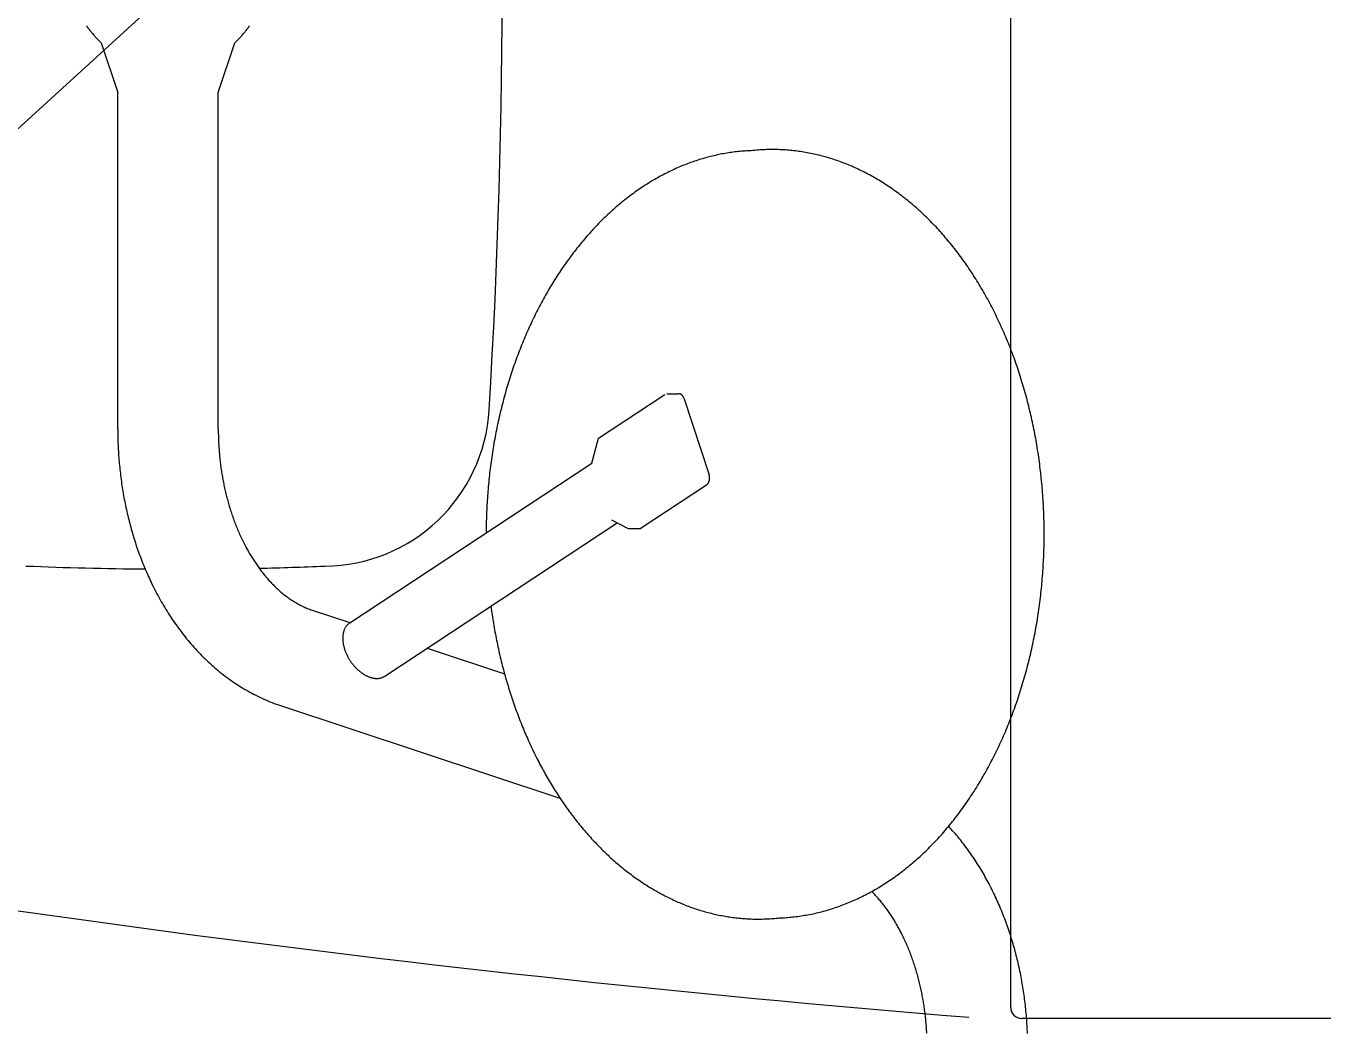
# Model space of a CAD drawing. Header units: millimetres. Extents: x -2078669 to -1085629, y -5987148 to 310365.
# Drawn here: x -1622541 to -1621663, y -4342867 to -4342186 of the extents above; entities that cross this region are included whole.
import ezdxf

# ---------------------------------------------------------------- set-up
doc = ezdxf.new("R2010")
doc.units = ezdxf.units.MM
doc.header["$LTSCALE"] = 500
for name, color, linetype, lineweight in [('D-BYP-STR8', 5, 'Continuous', 25), ('D-BYP-STRB', 5, 'Continuous', 25), ('D-BYP-STRC', 1, 'Continuous', 13)]:
    doc.layers.add(name, color=color, linetype=linetype, lineweight=lineweight)
doc.styles.add('MS ゴシック', font='MS Gothic.ttf')
doc.dimstyles.new('DIM-500-F', dxfattribs={"dimscale": 500, "dimtxt": 3.5, "dimasz": 2.5, "dimexe": 0, "dimexo": 2, "dimgap": 0.8, "dimtad": 1, "dimdec": 0, "dimzin": 0, "dimdsep": 46, "dimtxsty": 'MS ゴシック', "dimblk": 'OPEN', "dimcen": 0.1, "dimclrd": 256, "dimclre": 256, "dimclrt": 256, "dimaunit": 1, "dimadec": 4, "dimazin": 0, "dimtfac": 1, "dimtdec": 0, "dimtmove": 2, "dimatfit": 3, "dimldrblk": 'OPEN', "dimfxl": 1, "dimtolj": 1, "dimtzin": 0, "dimlwd": -1, "dimlwe": -1, "dimarcsym": 2})

# ---------------------------------------------------------------- blocks, each defined once
blk = doc.blocks.new('_Open')
at = {"color": 0, "linetype": 'ByBlock', "lineweight": -2}
for p, q in [((-1, 0.16667), (0, 0)), ((-1, -0.16667), (0, 0)), ((0, 0), (-1, 0))]:
    blk.add_line(p, q, dxfattribs=at)

msp = doc.modelspace()

# ---------------------------------------------------------------- linework, layer by layer
at = {"layer": 'D-BYP-STRB'}
for p, q in [((-1621874.52, -4342849.63, 708000), (-1621874.52, -4339557.13, 708000)), ((-1622489.62, -4342196.85, 708000), (-1622478.5, -4342230.64, 708000)), ((-1622410.5, -4342230.64, 708000), (-1622399.38, -4342196.85, 708000)), ((-1622478.5, -4342458.31, 708000), (-1622478.5, -4342230.64, 708000)), ((-1622478.5, -4342247.94, 708000), (-1622478.5, -4342230.64, 708000)), ((-1622410.5, -4342458.31, 708000), (-1622410.5, -4342230.64, 708000)), ((-1622410.5, -4342247.94, 708000), (-1622410.5, -4342230.64, 708000)), ((-1622153.41, -4342464.42, 708000), (-1622108.55, -4342434.84, 708000)), ((-1622107.05, -4342434.37, 708000), (-1622098.92, -4342434.37, 708000)), ((-1622095.72, -4342437.25, 708000), (-1622078.53, -4342489.37, 708000)), ((-1622157.75, -4342481.3, 708000), (-1622153.41, -4342464.42, 708000)), ((-1622321.63, -4342589.37, 708000), (-1622157.75, -4342481.3, 708000)), ((-1622125.1, -4342525.6, 708000), (-1622080.24, -4342496.01, 708000)), ((-1622297.82, -4342625.48, 708000), (-1622140.6, -4342521.8, 708000)), ((-1622144.63, -4342519.73, 708000), (-1622133.23, -4342525.6, 708000)), ((-1622133.23, -4342525.6, 708000), (-1622125.1, -4342525.6, 708000)), ((-1622347.02, -4342580.84, 708000), (-1622321.51, -4342589.29, 708000)), ((-1622269.21, -4342606.61, 708000), (-1622216.88, -4342623.94, 708000)), ((-1622368.39, -4342645.4, 708000), (-1622179.38, -4342707.99, 708000)), ((-1619792.02, -4342857.13, 708000), (-1621867.02, -4342857.13, 708000))]:
    msp.add_line(p, q, dxfattribs=at)
at = {"layer": 'D-BYP-STRB', "elevation": 708000}
for points in [[(-1622499.63, -4342185.45), (-1622499.27, -4342185.97), (-1622498.9, -4342186.49), (-1622498.52, -4342187), (-1622498.14, -4342187.51), (-1622497.76, -4342188.01), (-1622497.37, -4342188.51), (-1622496.98, -4342189.01), (-1622496.58, -4342189.5), (-1622496.18, -4342189.99), (-1622495.77, -4342190.48), (-1622495.36, -4342190.96), (-1622494.95, -4342191.44), (-1622494.53, -4342191.91), (-1622494.1, -4342192.38), (-1622493.67, -4342192.85), (-1622493.24, -4342193.31), (-1622492.8, -4342193.77), (-1622492.36, -4342194.22), (-1622491.92, -4342194.67), (-1622491.47, -4342195.11), (-1622491.01, -4342195.56), (-1622490.55, -4342195.99), (-1622490.09, -4342196.42), (-1622489.62, -4342196.85)], [(-1622399.38, -4342196.85), (-1622398.92, -4342196.42), (-1622398.45, -4342195.99), (-1622398, -4342195.56), (-1622397.54, -4342195.11), (-1622397.09, -4342194.67), (-1622396.64, -4342194.22), (-1622396.2, -4342193.77), (-1622395.77, -4342193.31), (-1622395.33, -4342192.85), (-1622394.9, -4342192.38), (-1622394.48, -4342191.91), (-1622394.06, -4342191.44), (-1622393.64, -4342190.96), (-1622393.23, -4342190.48), (-1622392.83, -4342189.99), (-1622392.42, -4342189.5), (-1622392.03, -4342189.01), (-1622391.63, -4342188.51), (-1622391.24, -4342188.01), (-1622390.86, -4342187.51), (-1622390.48, -4342187), (-1622390.11, -4342186.49), (-1622389.74, -4342185.97), (-1622389.38, -4342185.45)], [(-1622049.98, -4342269.94), (-1622051.09, -4342269.98), (-1622052.19, -4342270.04), (-1622053.3, -4342270.1), (-1622054.41, -4342270.17), (-1622055.51, -4342270.26), (-1622056.62, -4342270.35), (-1622057.72, -4342270.45), (-1622058.83, -4342270.56), (-1622059.93, -4342270.68), (-1622061.03, -4342270.8), (-1622062.14, -4342270.94), (-1622063.24, -4342271.09), (-1622064.34, -4342271.25), (-1622065.44, -4342271.41), (-1622066.54, -4342271.59), (-1622067.64, -4342271.77), (-1622068.74, -4342271.97), (-1622069.84, -4342272.17), (-1622070.93, -4342272.38), (-1622072.03, -4342272.61), (-1622073.13, -4342272.84), (-1622074.22, -4342273.08), (-1622075.31, -4342273.33), (-1622076.4, -4342273.59), (-1622077.49, -4342273.86), (-1622078.58, -4342274.14), (-1622079.67, -4342274.42), (-1622080.76, -4342274.72), (-1622081.85, -4342275.03), (-1622082.93, -4342275.34), (-1622084.01, -4342275.66), (-1622085.1, -4342276), (-1622086.18, -4342276.34), (-1622087.25, -4342276.69), (-1622088.33, -4342277.05), (-1622089.41, -4342277.42), (-1622090.48, -4342277.8), (-1622091.55, -4342278.19), (-1622092.62, -4342278.59), (-1622093.69, -4342279), (-1622094.76, -4342279.41), (-1622095.83, -4342279.84), (-1622096.89, -4342280.27), (-1622097.95, -4342280.71), (-1622099.01, -4342281.16), (-1622100.07, -4342281.62), (-1622101.13, -4342282.09), (-1622102.18, -4342282.57), (-1622103.23, -4342283.06), (-1622104.28, -4342283.56), (-1622105.33, -4342284.06), (-1622106.38, -4342284.58), (-1622107.42, -4342285.1), (-1622108.46, -4342285.63), (-1622109.5, -4342286.17), (-1622110.54, -4342286.72), (-1622111.57, -4342287.28), (-1622112.6, -4342287.85), (-1622113.63, -4342288.43), (-1622114.66, -4342289.01), (-1622115.68, -4342289.61), (-1622116.7, -4342290.21), (-1622117.72, -4342290.82), (-1622118.74, -4342291.44), (-1622119.75, -4342292.07), (-1622120.77, -4342292.7), (-1622121.77, -4342293.35), (-1622122.78, -4342294), (-1622123.78, -4342294.67), (-1622124.78, -4342295.34), (-1622125.78, -4342296.02), (-1622126.77, -4342296.71), (-1622127.77, -4342297.4), (-1622128.75, -4342298.11), (-1622129.74, -4342298.82), (-1622130.72, -4342299.54), (-1622131.7, -4342300.27), (-1622132.68, -4342301.01), (-1622133.65, -4342301.76), (-1622134.62, -4342302.51), (-1622135.59, -4342303.28), (-1622136.55, -4342304.05), (-1622137.51, -4342304.83), (-1622138.47, -4342305.61), (-1622139.42, -4342306.41), (-1622140.37, -4342307.21), (-1622141.32, -4342308.03), (-1622142.26, -4342308.85), (-1622143.2, -4342309.67), (-1622144.13, -4342310.51), (-1622145.07, -4342311.35), (-1622145.99, -4342312.21), (-1622146.92, -4342313.07), (-1622147.84, -4342313.93), (-1622148.76, -4342314.81), (-1622149.67, -4342315.69), (-1622150.58, -4342316.58), (-1622151.49, -4342317.48), (-1622152.39, -4342318.39), (-1622153.29, -4342319.3), (-1622154.18, -4342320.22), (-1622155.08, -4342321.15), (-1622155.96, -4342322.09), (-1622156.84, -4342323.03), (-1622157.72, -4342323.99), (-1622158.6, -4342324.94), (-1622159.47, -4342325.91), (-1622160.34, -4342326.89), (-1622161.2, -4342327.87), (-1622162.06, -4342328.86), (-1622162.91, -4342329.85), (-1622163.76, -4342330.85), (-1622164.6, -4342331.87), (-1622165.45, -4342332.88), (-1622166.28, -4342333.91), (-1622167.11, -4342334.94), (-1622167.94, -4342335.98), (-1622168.77, -4342337.02), (-1622169.58, -4342338.08), (-1622170.4, -4342339.14), (-1622171.21, -4342340.2), (-1622172.01, -4342341.28), (-1622172.81, -4342342.36), (-1622173.61, -4342343.45), (-1622174.4, -4342344.54), (-1622175.19, -4342345.64), (-1622175.97, -4342346.75), (-1622176.75, -4342347.86), (-1622177.52, -4342348.98), (-1622178.29, -4342350.11), (-1622179.05, -4342351.24), (-1622179.81, -4342352.38), (-1622180.56, -4342353.53), (-1622181.31, -4342354.68), (-1622182.06, -4342355.84), (-1622182.79, -4342357.01), (-1622183.53, -4342358.18), (-1622184.26, -4342359.36), (-1622184.98, -4342360.54), (-1622185.7, -4342361.73), (-1622186.41, -4342362.93), (-1622187.12, -4342364.13), (-1622187.82, -4342365.34), (-1622188.52, -4342366.55), (-1622189.21, -4342367.77), (-1622189.9, -4342369), (-1622190.58, -4342370.23), (-1622191.26, -4342371.47), (-1622191.93, -4342372.71), (-1622192.6, -4342373.96), (-1622193.26, -4342375.22), (-1622193.92, -4342376.48), (-1622194.57, -4342377.74), (-1622195.21, -4342379.01), (-1622195.85, -4342380.29), (-1622196.49, -4342381.57), (-1622197.11, -4342382.86), (-1622197.74, -4342384.15), (-1622198.36, -4342385.45), (-1622198.97, -4342386.76), (-1622199.57, -4342388.07), (-1622200.18, -4342389.38), (-1622200.77, -4342390.7), (-1622201.36, -4342392.02), (-1622201.94, -4342393.35), (-1622202.52, -4342394.69), (-1622203.1, -4342396.02), (-1622203.66, -4342397.37), (-1622204.22, -4342398.72), (-1622204.78, -4342400.07), (-1622205.33, -4342401.43), (-1622205.87, -4342402.79), (-1622206.41, -4342404.16), (-1622206.94, -4342405.53), (-1622207.47, -4342406.91), (-1622207.99, -4342408.29), (-1622208.51, -4342409.67), (-1622209.01, -4342411.06), (-1622209.52, -4342412.45), (-1622210.01, -4342413.85), (-1622210.51, -4342415.26), (-1622210.99, -4342416.66), (-1622211.47, -4342418.07), (-1622211.94, -4342419.49), (-1622212.41, -4342420.91), (-1622212.87, -4342422.33), (-1622213.33, -4342423.75), (-1622213.77, -4342425.18), (-1622214.22, -4342426.62), (-1622214.65, -4342428.06), (-1622215.08, -4342429.5), (-1622215.51, -4342430.94), (-1622215.93, -4342432.39), (-1622216.34, -4342433.84), (-1622216.74, -4342435.3), (-1622217.14, -4342436.76), (-1622217.54, -4342438.22), (-1622217.92, -4342439.69), (-1622218.31, -4342441.15), (-1622218.68, -4342442.63), (-1622219.05, -4342444.1), (-1622219.41, -4342445.58), (-1622219.77, -4342447.06), (-1622220.12, -4342448.55), (-1622220.46, -4342450.03), (-1622220.79, -4342451.52), (-1622221.13, -4342453.02), (-1622221.45, -4342454.51), (-1622221.77, -4342456.01), (-1622222.08, -4342457.51), (-1622222.38, -4342459.02), (-1622222.68, -4342460.52), (-1622222.97, -4342462.03), (-1622223.26, -4342463.55), (-1622223.54, -4342465.06), (-1622223.81, -4342466.58), (-1622224.08, -4342468.09), (-1622224.34, -4342469.61), (-1622224.59, -4342471.14), (-1622224.84, -4342472.66), (-1622225.08, -4342474.19), (-1622225.31, -4342475.72), (-1622225.54, -4342477.25), (-1622225.76, -4342478.78), (-1622225.97, -4342480.32), (-1622226.18, -4342481.86), (-1622226.38, -4342483.39), (-1622226.58, -4342484.93), (-1622226.77, -4342486.48), (-1622226.95, -4342488.02), (-1622227.12, -4342489.56), (-1622227.29, -4342491.11), (-1622227.45, -4342492.66), (-1622227.61, -4342494.21), (-1622227.76, -4342495.76), (-1622227.9, -4342497.31), (-1622228.03, -4342498.86), (-1622228.16, -4342500.42), (-1622228.28, -4342501.97), (-1622228.4, -4342503.53), (-1622228.51, -4342505.08), (-1622228.61, -4342506.64), (-1622228.71, -4342508.2), (-1622228.79, -4342509.76), (-1622228.88, -4342511.32), (-1622228.95, -4342512.88), (-1622229.02, -4342514.44), (-1622229.08, -4342516), (-1622229.14, -4342517.57), (-1622229.19, -4342519.13), (-1622229.23, -4342520.69), (-1622229.27, -4342522.26), (-1622229.29, -4342523.82), (-1622229.32, -4342525.38), (-1622229.33, -4342526.95), (-1622229.34, -4342528.51)], [(-1622031.08, -4342789.08), (-1622029.94, -4342789.03), (-1622028.79, -4342788.97), (-1622027.64, -4342788.91), (-1622026.5, -4342788.83), (-1622025.35, -4342788.74), (-1622024.21, -4342788.65), (-1622023.06, -4342788.54), (-1622021.92, -4342788.42), (-1622020.78, -4342788.3), (-1622019.63, -4342788.16), (-1622018.49, -4342788.01), (-1622017.35, -4342787.86), (-1622016.21, -4342787.69), (-1622015.07, -4342787.51), (-1622013.93, -4342787.32), (-1622012.79, -4342787.13), (-1622011.65, -4342786.92), (-1622010.52, -4342786.7), (-1622009.38, -4342786.47), (-1622008.25, -4342786.24), (-1622007.12, -4342785.99), (-1622005.98, -4342785.73), (-1622004.85, -4342785.46), (-1622003.72, -4342785.19), (-1622002.59, -4342784.9), (-1622001.47, -4342784.6), (-1622000.34, -4342784.29), (-1621999.21, -4342783.98), (-1621998.09, -4342783.65), (-1621996.97, -4342783.31), (-1621995.85, -4342782.97), (-1621994.73, -4342782.61), (-1621993.61, -4342782.24), (-1621992.5, -4342781.87), (-1621991.38, -4342781.48), (-1621990.27, -4342781.08), (-1621989.16, -4342780.68), (-1621988.05, -4342780.26), (-1621986.95, -4342779.84), (-1621985.84, -4342779.4), (-1621984.74, -4342778.96), (-1621983.64, -4342778.5), (-1621982.54, -4342778.04), (-1621981.44, -4342777.56), (-1621980.35, -4342777.08), (-1621979.26, -4342776.58), (-1621978.17, -4342776.08), (-1621977.08, -4342775.57), (-1621975.99, -4342775.05), (-1621974.91, -4342774.51), (-1621973.83, -4342773.97), (-1621972.75, -4342773.42), (-1621971.67, -4342772.86), (-1621970.6, -4342772.29), (-1621969.53, -4342771.71), (-1621968.46, -4342771.12), (-1621967.39, -4342770.53), (-1621966.33, -4342769.92), (-1621965.27, -4342769.3), (-1621964.21, -4342768.67), (-1621963.16, -4342768.04), (-1621962.1, -4342767.39), (-1621961.06, -4342766.74), (-1621960.01, -4342766.08), (-1621958.97, -4342765.4), (-1621957.92, -4342764.72), (-1621956.89, -4342764.03), (-1621955.85, -4342763.33), (-1621954.82, -4342762.62), (-1621953.79, -4342761.9), (-1621952.77, -4342761.18), (-1621951.75, -4342760.44), (-1621950.73, -4342759.69), (-1621949.71, -4342758.94), (-1621948.7, -4342758.18), (-1621947.69, -4342757.4), (-1621946.69, -4342756.62), (-1621945.69, -4342755.83), (-1621944.69, -4342755.03), (-1621943.69, -4342754.23), (-1621942.7, -4342753.41), (-1621941.71, -4342752.58), (-1621940.73, -4342751.75), (-1621939.75, -4342750.91), (-1621938.78, -4342750.06), (-1621937.8, -4342749.2), (-1621936.83, -4342748.33), (-1621935.87, -4342747.45), (-1621934.91, -4342746.57), (-1621933.95, -4342745.67), (-1621933, -4342744.77), (-1621932.05, -4342743.86), (-1621931.1, -4342742.94), (-1621930.16, -4342742.01), (-1621929.23, -4342741.08), (-1621928.29, -4342740.14), (-1621927.37, -4342739.18), (-1621926.44, -4342738.22), (-1621925.52, -4342737.26), (-1621924.61, -4342736.28), (-1621923.69, -4342735.29), (-1621922.79, -4342734.3), (-1621921.88, -4342733.3), (-1621920.99, -4342732.29), (-1621920.09, -4342731.28), (-1621919.2, -4342730.25), (-1621918.32, -4342729.22), (-1621917.44, -4342728.18), (-1621916.56, -4342727.13), (-1621915.69, -4342726.08), (-1621914.83, -4342725.02), (-1621913.96, -4342723.94), (-1621913.11, -4342722.87), (-1621912.26, -4342721.78), (-1621911.41, -4342720.69), (-1621910.57, -4342719.59), (-1621909.73, -4342718.48), (-1621908.9, -4342717.36), (-1621908.07, -4342716.24), (-1621907.25, -4342715.11), (-1621906.43, -4342713.97), (-1621905.61, -4342712.83), (-1621904.81, -4342711.68), (-1621904, -4342710.52), (-1621903.21, -4342709.35), (-1621902.41, -4342708.18), (-1621901.63, -4342707), (-1621900.85, -4342705.82), (-1621900.07, -4342704.62), (-1621899.3, -4342703.42), (-1621898.53, -4342702.22), (-1621897.77, -4342701), (-1621897.02, -4342699.78), (-1621896.27, -4342698.55), (-1621895.52, -4342697.32), (-1621894.78, -4342696.08), (-1621894.05, -4342694.83), (-1621893.32, -4342693.58), (-1621892.6, -4342692.32), (-1621891.88, -4342691.05), (-1621891.17, -4342689.78), (-1621890.47, -4342688.5), (-1621889.77, -4342687.22), (-1621889.07, -4342685.93), (-1621888.38, -4342684.63), (-1621887.7, -4342683.33), (-1621887.02, -4342682.02), (-1621886.35, -4342680.7), (-1621885.69, -4342679.38), (-1621885.03, -4342678.06), (-1621884.37, -4342676.72), (-1621883.72, -4342675.39), (-1621883.08, -4342674.04), (-1621882.45, -4342672.69), (-1621881.82, -4342671.34), (-1621881.19, -4342669.98), (-1621880.57, -4342668.61), (-1621879.96, -4342667.24), (-1621879.36, -4342665.86), (-1621878.76, -4342664.48), (-1621878.16, -4342663.09), (-1621877.57, -4342661.7), (-1621876.99, -4342660.3), (-1621876.42, -4342658.9), (-1621875.85, -4342657.49), (-1621875.28, -4342656.08), (-1621874.73, -4342654.66), (-1621874.18, -4342653.24), (-1621873.63, -4342651.81), (-1621873.1, -4342650.38), (-1621872.56, -4342648.94), (-1621872.04, -4342647.5), (-1621871.52, -4342646.05), (-1621871.01, -4342644.6), (-1621870.5, -4342643.15), (-1621870, -4342641.69), (-1621869.51, -4342640.22), (-1621869.02, -4342638.75), (-1621868.54, -4342637.28), (-1621868.07, -4342635.8), (-1621867.6, -4342634.32), (-1621867.14, -4342632.84), (-1621866.69, -4342631.35), (-1621866.24, -4342629.85), (-1621865.8, -4342628.36), (-1621865.36, -4342626.86), (-1621864.94, -4342625.35), (-1621864.52, -4342623.84), (-1621864.1, -4342622.33), (-1621863.69, -4342620.81), (-1621863.29, -4342619.29), (-1621862.9, -4342617.77), (-1621862.51, -4342616.25), (-1621862.13, -4342614.72), (-1621861.76, -4342613.18), (-1621861.39, -4342611.65), (-1621861.03, -4342610.11), (-1621860.68, -4342608.56), (-1621860.33, -4342607.02), (-1621859.99, -4342605.47), (-1621859.66, -4342603.92), (-1621859.33, -4342602.36), (-1621859.01, -4342600.8), (-1621858.7, -4342599.24), (-1621858.39, -4342597.68), (-1621858.09, -4342596.11), (-1621857.8, -4342594.55), (-1621857.52, -4342592.98), (-1621857.24, -4342591.4), (-1621856.97, -4342589.83), (-1621856.7, -4342588.25), (-1621856.45, -4342586.67), (-1621856.19, -4342585.08), (-1621855.95, -4342583.5), (-1621855.72, -4342581.91), (-1621855.49, -4342580.32), (-1621855.26, -4342578.73), (-1621855.05, -4342577.14), (-1621854.84, -4342575.54), (-1621854.64, -4342573.95), (-1621854.45, -4342572.35), (-1621854.26, -4342570.75), (-1621854.08, -4342569.15), (-1621853.91, -4342567.54), (-1621853.74, -4342565.94), (-1621853.58, -4342564.33), (-1621853.43, -4342562.73), (-1621853.29, -4342561.12), (-1621853.15, -4342559.51), (-1621853.02, -4342557.89), (-1621852.89, -4342556.28), (-1621852.78, -4342554.67), (-1621852.67, -4342553.05), (-1621852.57, -4342551.44), (-1621852.47, -4342549.82), (-1621852.39, -4342548.21), (-1621852.31, -4342546.59), (-1621852.23, -4342544.97), (-1621852.17, -4342543.35), (-1621852.11, -4342541.73), (-1621852.05, -4342540.11), (-1621852.01, -4342538.49), (-1621851.97, -4342536.87), (-1621851.94, -4342535.25), (-1621851.92, -4342533.63), (-1621851.9, -4342532), (-1621851.89, -4342530.38), (-1621851.89, -4342528.76), (-1621851.9, -4342527.14), (-1621851.91, -4342525.52), (-1621851.93, -4342523.89), (-1621851.96, -4342522.27), (-1621851.99, -4342520.65), (-1621852.03, -4342519.03), (-1621852.08, -4342517.41), (-1621852.13, -4342515.79), (-1621852.2, -4342514.17), (-1621852.27, -4342512.55), (-1621852.34, -4342510.93), (-1621852.43, -4342509.32), (-1621852.52, -4342507.7), (-1621852.62, -4342506.08), (-1621852.72, -4342504.47), (-1621852.83, -4342502.86), (-1621852.95, -4342501.24), (-1621853.08, -4342499.63), (-1621853.21, -4342498.02), (-1621853.36, -4342496.41), (-1621853.5, -4342494.8), (-1621853.66, -4342493.2), (-1621853.82, -4342491.59), (-1621853.99, -4342489.99), (-1621854.17, -4342488.38), (-1621854.35, -4342486.78), (-1621854.54, -4342485.18), (-1621854.74, -4342483.59), (-1621854.94, -4342481.99), (-1621855.15, -4342480.4), (-1621855.37, -4342478.8), (-1621855.6, -4342477.21), (-1621855.83, -4342475.62), (-1621856.07, -4342474.04), (-1621856.32, -4342472.45), (-1621856.57, -4342470.87), (-1621856.83, -4342469.29), (-1621857.1, -4342467.72), (-1621857.37, -4342466.14), (-1621857.65, -4342464.57), (-1621857.94, -4342463), (-1621858.24, -4342461.43), (-1621858.54, -4342459.87), (-1621858.85, -4342458.31), (-1621859.17, -4342456.75), (-1621859.49, -4342455.19), (-1621859.82, -4342453.64), (-1621860.15, -4342452.09), (-1621860.5, -4342450.54), (-1621860.85, -4342449), (-1621861.21, -4342447.45), (-1621861.57, -4342445.92), (-1621861.94, -4342444.38), (-1621862.32, -4342442.85), (-1621862.7, -4342441.32), (-1621863.09, -4342439.8), (-1621863.49, -4342438.28), (-1621863.89, -4342436.76), (-1621864.3, -4342435.24), (-1621864.72, -4342433.73), (-1621865.15, -4342432.23), (-1621865.58, -4342430.72), (-1621866.01, -4342429.22), (-1621866.46, -4342427.73), (-1621866.91, -4342426.24), (-1621867.37, -4342424.75), (-1621867.83, -4342423.27), (-1621868.3, -4342421.79), (-1621868.78, -4342420.31), (-1621869.26, -4342418.84), (-1621869.75, -4342417.38), (-1621870.25, -4342415.91), (-1621870.75, -4342414.46), (-1621871.26, -4342413), (-1621871.77, -4342411.55), (-1621872.3, -4342410.11), (-1621872.82, -4342408.67), (-1621873.36, -4342407.23), (-1621873.9, -4342405.8), (-1621874.45, -4342404.38), (-1621875, -4342402.96), (-1621875.56, -4342401.54), (-1621876.13, -4342400.13), (-1621876.7, -4342398.73), (-1621877.28, -4342397.33), (-1621877.86, -4342395.93), (-1621878.45, -4342394.54), (-1621879.05, -4342393.16), (-1621879.65, -4342391.78), (-1621880.26, -4342390.4), (-1621880.88, -4342389.03), (-1621881.5, -4342387.67), (-1621882.12, -4342386.31), (-1621882.76, -4342384.96), (-1621883.4, -4342383.61), (-1621884.04, -4342382.27), (-1621884.69, -4342380.94), (-1621885.35, -4342379.61), (-1621886.01, -4342378.28), (-1621886.68, -4342376.97), (-1621887.35, -4342375.65), (-1621888.03, -4342374.35), (-1621888.72, -4342373.05), (-1621889.41, -4342371.75), (-1621890.11, -4342370.47), (-1621890.81, -4342369.18), (-1621891.52, -4342367.91), (-1621892.23, -4342366.64), (-1621892.95, -4342365.38), (-1621893.68, -4342364.12), (-1621894.41, -4342362.87), (-1621895.15, -4342361.63), (-1621895.89, -4342360.39), (-1621896.63, -4342359.16), (-1621897.39, -4342357.94), (-1621898.15, -4342356.72), (-1621898.91, -4342355.51), (-1621899.68, -4342354.3), (-1621900.45, -4342353.11), (-1621901.23, -4342351.92), (-1621902.01, -4342350.73), (-1621902.8, -4342349.56), (-1621903.6, -4342348.39), (-1621904.4, -4342347.23), (-1621905.2, -4342346.07), (-1621906.01, -4342344.92), (-1621906.83, -4342343.78), (-1621907.65, -4342342.65), (-1621908.47, -4342341.52), (-1621909.3, -4342340.4), (-1621910.14, -4342339.29), (-1621910.98, -4342338.19), (-1621911.82, -4342337.09), (-1621912.67, -4342336), (-1621913.53, -4342334.92), (-1621914.39, -4342333.85), (-1621915.25, -4342332.78), (-1621916.12, -4342331.72), (-1621916.99, -4342330.67), (-1621917.87, -4342329.62), (-1621918.75, -4342328.59), (-1621919.64, -4342327.56), (-1621920.53, -4342326.54), (-1621921.43, -4342325.53), (-1621922.33, -4342324.52), (-1621923.23, -4342323.53), (-1621924.14, -4342322.54), (-1621925.06, -4342321.56), (-1621925.97, -4342320.59), (-1621926.9, -4342319.62), (-1621927.82, -4342318.67), (-1621928.75, -4342317.72), (-1621929.69, -4342316.78), (-1621930.63, -4342315.85), (-1621931.57, -4342314.92), (-1621932.52, -4342314.01), (-1621933.47, -4342313.1), (-1621934.42, -4342312.2), (-1621935.38, -4342311.31), (-1621936.34, -4342310.43), (-1621937.31, -4342309.56), (-1621938.28, -4342308.7), (-1621939.26, -4342307.84), (-1621940.23, -4342306.99), (-1621941.21, -4342306.16), (-1621942.2, -4342305.33), (-1621943.19, -4342304.51), (-1621944.18, -4342303.69), (-1621945.18, -4342302.89), (-1621946.18, -4342302.1), (-1621947.18, -4342301.31), (-1621948.19, -4342300.53), (-1621949.2, -4342299.77), (-1621950.21, -4342299.01), (-1621951.23, -4342298.26), (-1621952.25, -4342297.52), (-1621953.27, -4342296.78), (-1621954.3, -4342296.06), (-1621955.33, -4342295.35), (-1621956.36, -4342294.64), (-1621957.4, -4342293.95), (-1621958.44, -4342293.26), (-1621959.48, -4342292.58), (-1621960.52, -4342291.91), (-1621961.57, -4342291.26), (-1621962.62, -4342290.61), (-1621963.68, -4342289.97), (-1621964.73, -4342289.33), (-1621965.79, -4342288.71), (-1621966.85, -4342288.1), (-1621967.92, -4342287.5), (-1621968.99, -4342286.9), (-1621970.05, -4342286.32), (-1621971.13, -4342285.74), (-1621972.2, -4342285.18), (-1621973.28, -4342284.62), (-1621974.36, -4342284.08), (-1621975.44, -4342283.54), (-1621976.53, -4342283.01), (-1621977.61, -4342282.5), (-1621978.7, -4342281.99), (-1621979.79, -4342281.49), (-1621980.89, -4342281), (-1621981.98, -4342280.52), (-1621983.08, -4342280.05), (-1621984.18, -4342279.59), (-1621985.28, -4342279.14), (-1621986.39, -4342278.7), (-1621987.49, -4342278.27), (-1621988.6, -4342277.85), (-1621989.71, -4342277.44), (-1621990.82, -4342277.04), (-1621991.93, -4342276.65), (-1621993.05, -4342276.27), (-1621994.16, -4342275.89), (-1621995.28, -4342275.53), (-1621996.4, -4342275.18), (-1621997.52, -4342274.84), (-1621998.64, -4342274.51), (-1621999.77, -4342274.18), (-1622000.89, -4342273.87), (-1622002.02, -4342273.57), (-1622003.15, -4342273.28), (-1622004.28, -4342272.99), (-1622005.41, -4342272.72), (-1622006.54, -4342272.46), (-1622007.67, -4342272.21), (-1622008.81, -4342271.96), (-1622009.94, -4342271.73), (-1622011.08, -4342271.51), (-1622012.21, -4342271.3), (-1622013.35, -4342271.09), (-1622014.49, -4342270.9), (-1622015.63, -4342270.72), (-1622016.77, -4342270.55), (-1622017.91, -4342270.38), (-1622019.05, -4342270.23), (-1622020.2, -4342270.09), (-1622021.34, -4342269.96), (-1622022.48, -4342269.84), (-1622023.63, -4342269.72), (-1622024.77, -4342269.62), (-1622025.92, -4342269.53), (-1622027.06, -4342269.45), (-1622028.21, -4342269.38), (-1622029.35, -4342269.32), (-1622030.5, -4342269.26), (-1622031.65, -4342269.22), (-1622032.79, -4342269.19), (-1622033.94, -4342269.17), (-1622035.09, -4342269.16), (-1622036.23, -4342269.16), (-1622037.38, -4342269.17), (-1622038.53, -4342269.19), (-1622039.67, -4342269.22), (-1622040.82, -4342269.26), (-1622041.97, -4342269.31), (-1622043.11, -4342269.37), (-1622044.26, -4342269.44), (-1622045.4, -4342269.52), (-1622046.55, -4342269.61), (-1622047.69, -4342269.71), (-1622048.84, -4342269.82), (-1622049.98, -4342269.94)], [(-1622095.72, -4342437.25), (-1622095.83, -4342436.94), (-1622095.96, -4342436.64), (-1622096.1, -4342436.35), (-1622096.26, -4342436.07), (-1622096.35, -4342435.94), (-1622096.43, -4342435.81), (-1622096.52, -4342435.69), (-1622096.62, -4342435.57), (-1622096.71, -4342435.46), (-1622096.81, -4342435.35), (-1622096.92, -4342435.25), (-1622097.02, -4342435.15), (-1622097.13, -4342435.06), (-1622097.24, -4342434.97), (-1622097.35, -4342434.89), (-1622097.46, -4342434.81), (-1622097.58, -4342434.74), (-1622097.69, -4342434.68), (-1622097.81, -4342434.62), (-1622097.93, -4342434.57), (-1622098.05, -4342434.52), (-1622098.17, -4342434.48), (-1622098.3, -4342434.45), (-1622098.42, -4342434.42), (-1622098.54, -4342434.4), (-1622098.67, -4342434.38), (-1622098.79, -4342434.37), (-1622098.92, -4342434.37)], [(-1622478.5, -4342458.31), (-1622478.5, -4342459.68), (-1622478.49, -4342461.05), (-1622478.47, -4342462.42), (-1622478.44, -4342463.79), (-1622478.41, -4342465.16), (-1622478.37, -4342466.53), (-1622478.33, -4342467.9), (-1622478.27, -4342469.27), (-1622478.21, -4342470.64), (-1622478.14, -4342472), (-1622478.06, -4342473.37), (-1622477.98, -4342474.74), (-1622477.89, -4342476.11), (-1622477.79, -4342477.47), (-1622477.69, -4342478.84), (-1622477.57, -4342480.21), (-1622477.45, -4342481.57), (-1622477.33, -4342482.94), (-1622477.19, -4342484.3), (-1622477.05, -4342485.66), (-1622476.9, -4342487.03), (-1622476.74, -4342488.39), (-1622476.58, -4342489.75), (-1622476.41, -4342491.11), (-1622476.23, -4342492.47), (-1622476.04, -4342493.82), (-1622475.85, -4342495.18), (-1622475.65, -4342496.54), (-1622475.44, -4342497.89), (-1622475.23, -4342499.24), (-1622475, -4342500.6), (-1622474.77, -4342501.95), (-1622474.54, -4342503.3), (-1622474.29, -4342504.64), (-1622474.04, -4342505.99), (-1622473.78, -4342507.34), (-1622473.51, -4342508.68), (-1622473.24, -4342510.02), (-1622472.95, -4342511.36), (-1622472.66, -4342512.7), (-1622472.37, -4342514.04), (-1622472.06, -4342515.38), (-1622471.75, -4342516.71), (-1622471.43, -4342518.04), (-1622471.1, -4342519.38), (-1622470.77, -4342520.7), (-1622470.42, -4342522.03), (-1622470.07, -4342523.36), (-1622469.72, -4342524.68), (-1622469.35, -4342526), (-1622468.98, -4342527.32), (-1622468.6, -4342528.63), (-1622468.21, -4342529.95), (-1622467.81, -4342531.26), (-1622467.41, -4342532.57), (-1622467, -4342533.88), (-1622466.58, -4342535.18), (-1622466.15, -4342536.48), (-1622465.71, -4342537.78), (-1622465.27, -4342539.08), (-1622464.82, -4342540.37), (-1622464.36, -4342541.67), (-1622463.9, -4342542.96), (-1622463.42, -4342544.24), (-1622462.94, -4342545.52), (-1622462.45, -4342546.8), (-1622461.95, -4342548.08), (-1622461.45, -4342549.35), (-1622460.93, -4342550.62), (-1622460.41, -4342551.89), (-1622459.88, -4342553.16), (-1622459.34, -4342554.42), (-1622458.8, -4342555.67), (-1622458.24, -4342556.93), (-1622457.68, -4342558.18), (-1622457.11, -4342559.42), (-1622456.53, -4342560.67), (-1622455.95, -4342561.9), (-1622455.35, -4342563.14), (-1622454.75, -4342564.37), (-1622454.07, -4342565.73), (-1622453.38, -4342567.09), (-1622452.69, -4342568.44), (-1622451.98, -4342569.78), (-1622451.26, -4342571.12), (-1622450.53, -4342572.45), (-1622449.79, -4342573.78), (-1622449.04, -4342575.1), (-1622448.28, -4342576.42), (-1622447.52, -4342577.73), (-1622446.74, -4342579.03), (-1622445.95, -4342580.33), (-1622445.15, -4342581.62), (-1622444.34, -4342582.91), (-1622443.51, -4342584.19), (-1622442.68, -4342585.46), (-1622441.84, -4342586.72), (-1622440.99, -4342587.98), (-1622440.13, -4342589.23), (-1622439.25, -4342590.48), (-1622438.37, -4342591.71), (-1622437.48, -4342592.94), (-1622436.57, -4342594.16), (-1622435.66, -4342595.38), (-1622434.73, -4342596.58), (-1622433.8, -4342597.78), (-1622432.85, -4342598.97), (-1622431.89, -4342600.15), (-1622430.93, -4342601.32), (-1622429.95, -4342602.48), (-1622428.96, -4342603.64), (-1622427.96, -4342604.78), (-1622426.95, -4342605.92), (-1622425.93, -4342607.04), (-1622424.9, -4342608.16), (-1622423.86, -4342609.27), (-1622422.81, -4342610.36), (-1622421.74, -4342611.45), (-1622420.67, -4342612.53), (-1622419.59, -4342613.59), (-1622418.49, -4342614.65), (-1622417.39, -4342615.69), (-1622416.28, -4342616.73), (-1622415.15, -4342617.75), (-1622414.02, -4342618.76), (-1622412.87, -4342619.76), (-1622411.72, -4342620.74), (-1622410.55, -4342621.72), (-1622409.37, -4342622.68), (-1622408.19, -4342623.63), (-1622406.99, -4342624.57), (-1622405.79, -4342625.49), (-1622404.57, -4342626.41), (-1622403.35, -4342627.3), (-1622402.11, -4342628.19), (-1622400.87, -4342629.06), (-1622399.61, -4342629.92), (-1622398.35, -4342630.76), (-1622397.08, -4342631.59), (-1622395.79, -4342632.41), (-1622394.5, -4342633.21), (-1622393.2, -4342634), (-1622391.89, -4342634.77), (-1622390.57, -4342635.52), (-1622389.25, -4342636.26), (-1622387.91, -4342636.99), (-1622386.57, -4342637.7), (-1622385.21, -4342638.39), (-1622383.85, -4342639.07), (-1622382.48, -4342639.73), (-1622381.11, -4342640.37), (-1622379.72, -4342641), (-1622378.33, -4342641.61), (-1622376.93, -4342642.2), (-1622375.53, -4342642.78), (-1622374.11, -4342643.34), (-1622372.69, -4342643.88), (-1622371.27, -4342644.4), (-1622369.83, -4342644.91), (-1622368.39, -4342645.4)], [(-1622410.5, -4342458.31), (-1622410.5, -4342459.29), (-1622410.49, -4342460.27), (-1622410.48, -4342461.25), (-1622410.46, -4342462.23), (-1622410.44, -4342463.21), (-1622410.41, -4342464.19), (-1622410.38, -4342465.17), (-1622410.34, -4342466.15), (-1622410.3, -4342467.13), (-1622410.25, -4342468.11), (-1622410.2, -4342469.09), (-1622410.14, -4342470.07), (-1622410.08, -4342471.05), (-1622410.01, -4342472.02), (-1622409.94, -4342473), (-1622409.86, -4342473.98), (-1622409.77, -4342474.96), (-1622409.69, -4342475.93), (-1622409.59, -4342476.91), (-1622409.49, -4342477.88), (-1622409.39, -4342478.86), (-1622409.28, -4342479.83), (-1622409.17, -4342480.81), (-1622409.05, -4342481.78), (-1622408.92, -4342482.75), (-1622408.79, -4342483.73), (-1622408.66, -4342484.7), (-1622408.52, -4342485.67), (-1622408.37, -4342486.64), (-1622408.22, -4342487.61), (-1622408.07, -4342488.58), (-1622407.91, -4342489.54), (-1622407.74, -4342490.51), (-1622407.57, -4342491.48), (-1622407.4, -4342492.44), (-1622407.21, -4342493.4), (-1622407.03, -4342494.37), (-1622406.84, -4342495.33), (-1622406.64, -4342496.29), (-1622406.44, -4342497.25), (-1622406.23, -4342498.21), (-1622406.01, -4342499.16), (-1622405.8, -4342500.12), (-1622405.57, -4342501.07), (-1622405.34, -4342502.03), (-1622405.11, -4342502.98), (-1622404.87, -4342503.93), (-1622404.62, -4342504.88), (-1622404.37, -4342505.83), (-1622404.12, -4342506.78), (-1622403.85, -4342507.72), (-1622403.59, -4342508.66), (-1622403.31, -4342509.61), (-1622403.03, -4342510.55), (-1622402.75, -4342511.48), (-1622402.46, -4342512.42), (-1622402.17, -4342513.36), (-1622401.86, -4342514.29), (-1622401.56, -4342515.22), (-1622401.25, -4342516.15), (-1622400.93, -4342517.08), (-1622400.6, -4342518), (-1622400.28, -4342518.93), (-1622399.94, -4342519.85), (-1622399.6, -4342520.77), (-1622399.25, -4342521.69), (-1622398.9, -4342522.6), (-1622398.54, -4342523.52), (-1622398.18, -4342524.43), (-1622397.81, -4342525.33), (-1622397.43, -4342526.24), (-1622397.05, -4342527.14), (-1622396.66, -4342528.04), (-1622396.27, -4342528.94), (-1622395.87, -4342529.84), (-1622395.46, -4342530.73), (-1622395.05, -4342531.62), (-1622394.63, -4342532.51), (-1622394.2, -4342533.39), (-1622393.77, -4342534.27), (-1622393.04, -4342535.73), (-1622392.3, -4342537.18), (-1622391.91, -4342537.9), (-1622391.53, -4342538.62), (-1622391.14, -4342539.33), (-1622390.75, -4342540.05), (-1622390.35, -4342540.76), (-1622389.95, -4342541.47), (-1622389.54, -4342542.17), (-1622389.13, -4342542.88), (-1622388.71, -4342543.58), (-1622388.29, -4342544.28), (-1622387.86, -4342544.97), (-1622387.43, -4342545.67), (-1622387, -4342546.35), (-1622386.56, -4342547.04), (-1622386.11, -4342547.73), (-1622385.66, -4342548.41), (-1622385.21, -4342549.08), (-1622384.75, -4342549.76), (-1622384.29, -4342550.43), (-1622383.82, -4342551.1), (-1622383.35, -4342551.76), (-1622382.87, -4342552.42), (-1622382.39, -4342553.08), (-1622381.9, -4342553.73), (-1622381.41, -4342554.38), (-1622380.91, -4342555.03), (-1622380.4, -4342555.67), (-1622379.9, -4342556.31), (-1622379.38, -4342556.94), (-1622378.87, -4342557.57), (-1622378.34, -4342558.2), (-1622377.82, -4342558.82), (-1622377.28, -4342559.43), (-1622376.74, -4342560.05), (-1622376.2, -4342560.65), (-1622375.65, -4342561.26), (-1622375.06, -4342561.9), (-1622374.45, -4342562.54), (-1622373.85, -4342563.17), (-1622373.23, -4342563.8), (-1622372.61, -4342564.42), (-1622371.99, -4342565.03), (-1622371.35, -4342565.64), (-1622370.72, -4342566.24), (-1622370.07, -4342566.83), (-1622369.42, -4342567.42), (-1622368.76, -4342568), (-1622368.1, -4342568.57), (-1622367.43, -4342569.14), (-1622366.75, -4342569.69), (-1622366.07, -4342570.24), (-1622365.38, -4342570.79), (-1622364.69, -4342571.32), (-1622363.99, -4342571.85), (-1622363.28, -4342572.36), (-1622362.56, -4342572.87), (-1622361.84, -4342573.37), (-1622361.12, -4342573.86), (-1622360.38, -4342574.34), (-1622359.65, -4342574.81), (-1622358.9, -4342575.28), (-1622358.15, -4342575.73), (-1622357.39, -4342576.17), (-1622356.63, -4342576.6), (-1622355.86, -4342577.02), (-1622355.08, -4342577.43), (-1622354.3, -4342577.82), (-1622353.51, -4342578.21), (-1622352.72, -4342578.58), (-1622351.92, -4342578.94), (-1622351.12, -4342579.29), (-1622350.31, -4342579.63), (-1622349.49, -4342579.95), (-1622348.67, -4342580.26), (-1622347.85, -4342580.56), (-1622347.02, -4342580.84)], [(-1622080.24, -4342496.01), (-1622080.09, -4342495.9), (-1622079.94, -4342495.78), (-1622079.79, -4342495.65), (-1622079.65, -4342495.51), (-1622079.51, -4342495.36), (-1622079.38, -4342495.2), (-1622079.25, -4342495.04), (-1622079.13, -4342494.86), (-1622079.02, -4342494.67), (-1622078.91, -4342494.48), (-1622078.81, -4342494.28), (-1622078.71, -4342494.07), (-1622078.63, -4342493.86), (-1622078.55, -4342493.64), (-1622078.48, -4342493.42), (-1622078.41, -4342493.19), (-1622078.36, -4342492.96), (-1622078.31, -4342492.72), (-1622078.27, -4342492.48), (-1622078.24, -4342492.24), (-1622078.22, -4342492), (-1622078.21, -4342491.75), (-1622078.2, -4342491.51), (-1622078.2, -4342491.26), (-1622078.22, -4342491.02), (-1622078.24, -4342490.77), (-1622078.27, -4342490.53), (-1622078.3, -4342490.29), (-1622078.35, -4342490.06), (-1622078.4, -4342489.82), (-1622078.46, -4342489.59), (-1622078.53, -4342489.37)], [(-1622226.14, -4342578.21), (-1622225.94, -4342579.66), (-1622225.73, -4342581.12), (-1622225.52, -4342582.57), (-1622225.31, -4342584.03), (-1622225.09, -4342585.48), (-1622224.86, -4342586.93), (-1622224.62, -4342588.37), (-1622224.38, -4342589.82), (-1622224.14, -4342591.26), (-1622223.89, -4342592.7), (-1622223.63, -4342594.14), (-1622223.37, -4342595.58), (-1622223.1, -4342597.01), (-1622222.83, -4342598.45), (-1622222.55, -4342599.88), (-1622222.26, -4342601.3), (-1622221.97, -4342602.73), (-1622221.67, -4342604.15), (-1622221.37, -4342605.57), (-1622221.06, -4342606.99), (-1622220.75, -4342608.41), (-1622220.43, -4342609.82), (-1622220.1, -4342611.23), (-1622219.77, -4342612.64), (-1622219.43, -4342614.05), (-1622219.09, -4342615.45), (-1622218.74, -4342616.85), (-1622218.39, -4342618.25), (-1622218.03, -4342619.64), (-1622217.66, -4342621.03), (-1622217.29, -4342622.42), (-1622216.91, -4342623.81), (-1622216.53, -4342625.19), (-1622216.14, -4342626.57), (-1622215.75, -4342627.94), (-1622215.35, -4342629.32), (-1622214.94, -4342630.69), (-1622214.53, -4342632.05), (-1622214.12, -4342633.42), (-1622213.7, -4342634.78), (-1622213.27, -4342636.13), (-1622212.84, -4342637.49), (-1622212.4, -4342638.83), (-1622211.96, -4342640.18), (-1622211.51, -4342641.52), (-1622211.06, -4342642.86), (-1622210.6, -4342644.2), (-1622210.13, -4342645.53), (-1622209.66, -4342646.85), (-1622209.19, -4342648.18), (-1622208.71, -4342649.5), (-1622208.22, -4342650.81), (-1622207.73, -4342652.13), (-1622207.23, -4342653.43), (-1622206.73, -4342654.74), (-1622206.22, -4342656.04), (-1622205.71, -4342657.33), (-1622205.19, -4342658.62), (-1622204.67, -4342659.91), (-1622204.14, -4342661.19), (-1622203.61, -4342662.47), (-1622203.07, -4342663.75), (-1622202.53, -4342665.02), (-1622201.98, -4342666.28), (-1622201.43, -4342667.54), (-1622200.87, -4342668.8), (-1622200.3, -4342670.05), (-1622199.73, -4342671.3), (-1622199.16, -4342672.54), (-1622198.58, -4342673.78), (-1622198, -4342675.02), (-1622197.41, -4342676.24), (-1622196.82, -4342677.47), (-1622196.22, -4342678.69), (-1622195.61, -4342679.9), (-1622195, -4342681.11), (-1622194.39, -4342682.32), (-1622193.77, -4342683.52), (-1622193.15, -4342684.71), (-1622192.52, -4342685.9), (-1622191.89, -4342687.09), (-1622191.25, -4342688.27), (-1622190.61, -4342689.44), (-1622189.96, -4342690.61), (-1622189.31, -4342691.77), (-1622188.65, -4342692.93), (-1622187.99, -4342694.08), (-1622187.33, -4342695.23), (-1622186.66, -4342696.37), (-1622185.98, -4342697.51), (-1622185.3, -4342698.64), (-1622184.62, -4342699.77), (-1622183.93, -4342700.89), (-1622183.24, -4342702.01), (-1622182.54, -4342703.11), (-1622181.84, -4342704.22), (-1622181.13, -4342705.32), (-1622180.42, -4342706.41), (-1622179.7, -4342707.5), (-1622178.98, -4342708.58), (-1622178.26, -4342709.65), (-1622177.53, -4342710.72), (-1622176.8, -4342711.78), (-1622176.06, -4342712.84), (-1622175.32, -4342713.89), (-1622174.57, -4342714.94), (-1622173.82, -4342715.98), (-1622173.07, -4342717.01), (-1622172.31, -4342718.04), (-1622171.55, -4342719.06), (-1622170.78, -4342720.07), (-1622170.01, -4342721.08), (-1622169.24, -4342722.09), (-1622168.46, -4342723.08), (-1622167.68, -4342724.07), (-1622166.89, -4342725.06), (-1622166.1, -4342726.03), (-1622165.31, -4342727), (-1622164.51, -4342727.97), (-1622163.7, -4342728.93), (-1622162.9, -4342729.88), (-1622162.09, -4342730.82), (-1622161.27, -4342731.76), (-1622160.46, -4342732.69), (-1622159.64, -4342733.62), (-1622158.81, -4342734.54), (-1622157.98, -4342735.45), (-1622157.15, -4342736.35), (-1622156.31, -4342737.25), (-1622155.47, -4342738.14), (-1622154.63, -4342739.03), (-1622153.78, -4342739.91), (-1622152.93, -4342740.78), (-1622152.08, -4342741.64), (-1622151.22, -4342742.5), (-1622150.36, -4342743.35), (-1622149.5, -4342744.19), (-1622148.63, -4342745.03), (-1622147.76, -4342745.86), (-1622146.88, -4342746.68), (-1622146.01, -4342747.5), (-1622145.13, -4342748.31), (-1622144.24, -4342749.11), (-1622143.36, -4342749.9), (-1622142.46, -4342750.69), (-1622141.57, -4342751.47), (-1622140.67, -4342752.24), (-1622139.77, -4342753.01), (-1622138.87, -4342753.76), (-1622137.97, -4342754.52), (-1622137.06, -4342755.26), (-1622136.14, -4342755.99), (-1622135.23, -4342756.72), (-1622134.31, -4342757.44), (-1622133.39, -4342758.16), (-1622132.47, -4342758.87), (-1622131.54, -4342759.56), (-1622130.61, -4342760.26), (-1622129.68, -4342760.94), (-1622128.74, -4342761.62), (-1622127.81, -4342762.29), (-1622126.87, -4342762.95), (-1622125.92, -4342763.6), (-1622124.98, -4342764.25), (-1622124.03, -4342764.88), (-1622123.08, -4342765.52), (-1622122.12, -4342766.14), (-1622121.17, -4342766.75), (-1622120.21, -4342767.36), (-1622119.25, -4342767.96), (-1622118.29, -4342768.55), (-1622117.32, -4342769.14), (-1622116.35, -4342769.72), (-1622115.38, -4342770.28), (-1622114.41, -4342770.85), (-1622113.44, -4342771.4), (-1622112.46, -4342771.94), (-1622111.48, -4342772.48), (-1622110.5, -4342773.01), (-1622109.52, -4342773.53), (-1622108.53, -4342774.05), (-1622107.54, -4342774.55), (-1622106.55, -4342775.05), (-1622105.56, -4342775.54), (-1622104.57, -4342776.02), (-1622103.57, -4342776.49), (-1622102.58, -4342776.96), (-1622101.58, -4342777.42), (-1622100.58, -4342777.87), (-1622099.57, -4342778.31), (-1622098.57, -4342778.74), (-1622097.56, -4342779.17), (-1622096.55, -4342779.58), (-1622095.54, -4342779.99), (-1622094.53, -4342780.39), (-1622093.52, -4342780.79), (-1622092.51, -4342781.17), (-1622091.49, -4342781.55), (-1622090.47, -4342781.92), (-1622089.45, -4342782.28), (-1622088.43, -4342782.63), (-1622087.41, -4342782.97), (-1622086.39, -4342783.31), (-1622085.36, -4342783.63), (-1622084.34, -4342783.95), (-1622083.31, -4342784.26), (-1622082.28, -4342784.56), (-1622081.25, -4342784.86), (-1622080.22, -4342785.14), (-1622079.19, -4342785.42), (-1622078.16, -4342785.69), (-1622077.12, -4342785.95), (-1622076.09, -4342786.2), (-1622075.05, -4342786.45), (-1622074.01, -4342786.68), (-1622072.98, -4342786.91), (-1622071.94, -4342787.13), (-1622070.9, -4342787.34), (-1622069.86, -4342787.54), (-1622068.82, -4342787.73), (-1622067.77, -4342787.92), (-1622066.73, -4342788.1), (-1622065.69, -4342788.26), (-1622064.64, -4342788.42), (-1622063.6, -4342788.58), (-1622062.55, -4342788.72), (-1622061.51, -4342788.85), (-1622060.46, -4342788.98), (-1622059.41, -4342789.1), (-1622058.37, -4342789.21), (-1622057.32, -4342789.31), (-1622056.27, -4342789.4), (-1622055.22, -4342789.48), (-1622054.17, -4342789.56), (-1622053.12, -4342789.63), (-1622052.07, -4342789.68), (-1622051.02, -4342789.73), (-1622049.97, -4342789.78), (-1622048.92, -4342789.81), (-1622047.87, -4342789.83), (-1622046.82, -4342789.85), (-1622045.77, -4342789.86), (-1622044.72, -4342789.86), (-1622043.67, -4342789.85), (-1622042.62, -4342789.83), (-1622041.57, -4342789.8), (-1622040.52, -4342789.77), (-1622039.47, -4342789.73), (-1622038.42, -4342789.67), (-1622037.37, -4342789.61), (-1622036.32, -4342789.55), (-1622035.27, -4342789.47), (-1622034.23, -4342789.38), (-1622033.18, -4342789.29), (-1622032.13, -4342789.19), (-1622031.08, -4342789.08)], [(-1622321.63, -4342589.37), (-1622321.91, -4342589.56), (-1622322.18, -4342589.77), (-1622322.45, -4342589.98), (-1622322.7, -4342590.21), (-1622322.95, -4342590.44), (-1622323.2, -4342590.69), (-1622323.43, -4342590.94), (-1622323.66, -4342591.21), (-1622323.87, -4342591.48), (-1622324.08, -4342591.77), (-1622324.28, -4342592.06), (-1622324.47, -4342592.36), (-1622324.66, -4342592.68), (-1622324.83, -4342593), (-1622324.99, -4342593.33), (-1622325.15, -4342593.66), (-1622325.29, -4342594.01), (-1622325.43, -4342594.37), (-1622325.56, -4342594.73), (-1622325.68, -4342595.1), (-1622325.78, -4342595.48), (-1622325.88, -4342595.86), (-1622325.97, -4342596.25), (-1622326.05, -4342596.65), (-1622326.12, -4342597.06), (-1622326.18, -4342597.47), (-1622326.23, -4342597.89), (-1622326.26, -4342598.31), (-1622326.29, -4342598.74), (-1622326.31, -4342599.17), (-1622326.32, -4342599.61), (-1622326.32, -4342600.05), (-1622326.31, -4342600.5), (-1622326.29, -4342600.95), (-1622326.26, -4342601.41), (-1622326.22, -4342601.87), (-1622326.17, -4342602.33), (-1622326.11, -4342602.8), (-1622326.04, -4342603.27), (-1622325.96, -4342603.74), (-1622325.87, -4342604.21), (-1622325.77, -4342604.69), (-1622325.66, -4342605.16), (-1622325.54, -4342605.64), (-1622325.41, -4342606.12), (-1622325.27, -4342606.6), (-1622325.12, -4342607.08), (-1622324.97, -4342607.56), (-1622324.8, -4342608.04), (-1622324.63, -4342608.53), (-1622324.44, -4342609.01), (-1622324.25, -4342609.48), (-1622324.05, -4342609.96), (-1622323.84, -4342610.44), (-1622323.62, -4342610.91), (-1622323.39, -4342611.38), (-1622323.16, -4342611.85), (-1622322.91, -4342612.32), (-1622322.66, -4342612.79), (-1622322.4, -4342613.25), (-1622322.14, -4342613.7), (-1622321.86, -4342614.16), (-1622321.58, -4342614.61), (-1622321.29, -4342615.05), (-1622321, -4342615.49), (-1622320.69, -4342615.93), (-1622320.38, -4342616.36), (-1622320.07, -4342616.79), (-1622319.75, -4342617.21), (-1622319.42, -4342617.62), (-1622319.09, -4342618.03), (-1622318.75, -4342618.43), (-1622318.4, -4342618.82), (-1622318.05, -4342619.21), (-1622317.7, -4342619.59), (-1622317.34, -4342619.97), (-1622316.97, -4342620.33), (-1622316.6, -4342620.69), (-1622316.23, -4342621.04), (-1622315.85, -4342621.38), (-1622315.47, -4342621.71), (-1622315.09, -4342622.04), (-1622314.7, -4342622.36), (-1622314.31, -4342622.66), (-1622313.92, -4342622.96), (-1622313.53, -4342623.25), (-1622313.13, -4342623.53), (-1622312.73, -4342623.8), (-1622312.33, -4342624.06), (-1622311.92, -4342624.31), (-1622311.52, -4342624.55), (-1622311.11, -4342624.77), (-1622310.71, -4342624.99), (-1622310.3, -4342625.2), (-1622309.89, -4342625.4), (-1622309.48, -4342625.58), (-1622309.08, -4342625.76), (-1622308.67, -4342625.92), (-1622308.26, -4342626.08), (-1622307.86, -4342626.22), (-1622307.45, -4342626.35), (-1622307.05, -4342626.47), (-1622306.65, -4342626.58), (-1622306.25, -4342626.67), (-1622305.85, -4342626.76), (-1622305.46, -4342626.83), (-1622305.07, -4342626.89), (-1622304.68, -4342626.94), (-1622304.29, -4342626.98), (-1622303.91, -4342627.01), (-1622303.53, -4342627.02), (-1622303.15, -4342627.02), (-1622302.78, -4342627.01), (-1622302.41, -4342626.99), (-1622302.05, -4342626.96), (-1622301.69, -4342626.91), (-1622301.33, -4342626.86), (-1622300.98, -4342626.79), (-1622300.64, -4342626.71), (-1622300.3, -4342626.62), (-1622299.97, -4342626.52), (-1622299.64, -4342626.4), (-1622299.32, -4342626.27), (-1622299.01, -4342626.14), (-1622298.7, -4342625.99), (-1622298.4, -4342625.83), (-1622298.1, -4342625.66), (-1622297.82, -4342625.48)], [(-1621863.2, -4342867.25), (-1621863.25, -4342865.88), (-1621863.32, -4342864.51), (-1621863.38, -4342863.14), (-1621863.46, -4342861.77), (-1621863.54, -4342860.41), (-1621863.64, -4342859.04), (-1621863.73, -4342857.67), (-1621863.84, -4342856.31), (-1621863.95, -4342854.94), (-1621864.07, -4342853.57), (-1621864.2, -4342852.21), (-1621864.33, -4342850.85), (-1621864.48, -4342849.48), (-1621864.62, -4342848.12), (-1621864.78, -4342846.76), (-1621864.94, -4342845.4), (-1621865.12, -4342844.04), (-1621865.29, -4342842.68), (-1621865.48, -4342841.32), (-1621865.67, -4342839.97), (-1621865.87, -4342838.61), (-1621866.08, -4342837.26), (-1621866.3, -4342835.9), (-1621866.52, -4342834.55), (-1621866.75, -4342833.2), (-1621866.99, -4342831.85), (-1621867.23, -4342830.5), (-1621867.49, -4342829.15), (-1621867.75, -4342827.81), (-1621868.01, -4342826.46), (-1621868.29, -4342825.12), (-1621868.57, -4342823.78), (-1621868.86, -4342822.44), (-1621869.16, -4342821.1), (-1621869.46, -4342819.77), (-1621869.78, -4342818.43), (-1621870.1, -4342817.1), (-1621870.42, -4342815.77), (-1621870.76, -4342814.44), (-1621871.1, -4342813.11), (-1621871.45, -4342811.79), (-1621871.81, -4342810.47), (-1621872.17, -4342809.15), (-1621872.55, -4342807.83), (-1621872.93, -4342806.51), (-1621873.32, -4342805.2), (-1621873.71, -4342803.89), (-1621874.12, -4342802.58), (-1621874.53, -4342801.27), (-1621874.95, -4342799.96), (-1621875.38, -4342798.66), (-1621875.81, -4342797.36), (-1621876.25, -4342796.07), (-1621876.71, -4342794.77), (-1621877.16, -4342793.48), (-1621877.63, -4342792.19), (-1621878.1, -4342790.91), (-1621878.59, -4342789.62), (-1621879.08, -4342788.34), (-1621879.57, -4342787.07), (-1621880.08, -4342785.79), (-1621880.59, -4342784.52), (-1621881.12, -4342783.25), (-1621881.65, -4342781.99), (-1621882.18, -4342780.73), (-1621882.73, -4342779.47), (-1621883.28, -4342778.22), (-1621883.84, -4342776.97), (-1621884.41, -4342775.72), (-1621884.99, -4342774.48), (-1621885.58, -4342773.24), (-1621886.17, -4342772.01), (-1621886.78, -4342770.78), (-1621887.37, -4342769.59), (-1621887.97, -4342768.41), (-1621888.57, -4342767.23), (-1621889.19, -4342766.05), (-1621889.81, -4342764.88), (-1621890.44, -4342763.71), (-1621891.07, -4342762.55), (-1621891.72, -4342761.39), (-1621892.37, -4342760.24), (-1621893.03, -4342759.09), (-1621893.7, -4342757.94), (-1621894.38, -4342756.8), (-1621895.06, -4342755.67), (-1621895.75, -4342754.53), (-1621896.45, -4342753.41), (-1621897.16, -4342752.29), (-1621897.87, -4342751.17), (-1621898.6, -4342750.06), (-1621899.33, -4342748.95), (-1621900.07, -4342747.85), (-1621900.81, -4342746.76), (-1621901.57, -4342745.67), (-1621902.33, -4342744.58), (-1621903.1, -4342743.5), (-1621903.88, -4342742.43), (-1621904.67, -4342741.36), (-1621905.46, -4342740.3), (-1621906.27, -4342739.25), (-1621907.08, -4342738.2), (-1621907.9, -4342737.15), (-1621908.72, -4342736.12), (-1621909.56, -4342735.09), (-1621910.4, -4342734.06), (-1621911.25, -4342733.05), (-1621912.11, -4342732.04), (-1621912.98, -4342731.03), (-1621913.85, -4342730.04), (-1621914.74, -4342729.05), (-1621915.63, -4342728.07), (-1621916.53, -4342727.09)], [(-1621931.27, -4342867.04), (-1621931.33, -4342866.06), (-1621931.38, -4342865.08), (-1621931.45, -4342864.1), (-1621931.52, -4342863.12), (-1621931.59, -4342862.14), (-1621931.67, -4342861.17), (-1621931.75, -4342860.19), (-1621931.84, -4342859.21), (-1621931.93, -4342858.24), (-1621932.03, -4342857.26), (-1621932.14, -4342856.29), (-1621932.24, -4342855.31), (-1621932.36, -4342854.34), (-1621932.48, -4342853.36), (-1621932.6, -4342852.39), (-1621932.73, -4342851.42), (-1621932.87, -4342850.45), (-1621933.01, -4342849.48), (-1621933.15, -4342848.51), (-1621933.3, -4342847.54), (-1621933.46, -4342846.57), (-1621933.62, -4342845.6), (-1621933.78, -4342844.64), (-1621933.95, -4342843.67), (-1621934.13, -4342842.71), (-1621934.31, -4342841.74), (-1621934.5, -4342840.78), (-1621934.69, -4342839.82), (-1621934.89, -4342838.86), (-1621935.09, -4342837.9), (-1621935.3, -4342836.94), (-1621935.51, -4342835.98), (-1621935.73, -4342835.03), (-1621935.95, -4342834.07), (-1621936.18, -4342833.12), (-1621936.42, -4342832.17), (-1621936.66, -4342831.21), (-1621936.9, -4342830.27), (-1621937.15, -4342829.32), (-1621937.41, -4342828.37), (-1621937.67, -4342827.43), (-1621937.94, -4342826.48), (-1621938.21, -4342825.54), (-1621938.49, -4342824.6), (-1621938.77, -4342823.66), (-1621939.06, -4342822.72), (-1621939.36, -4342821.79), (-1621939.66, -4342820.86), (-1621939.97, -4342819.92), (-1621940.28, -4342818.99), (-1621940.6, -4342818.07), (-1621940.92, -4342817.14), (-1621941.25, -4342816.22), (-1621941.58, -4342815.3), (-1621941.93, -4342814.38), (-1621942.27, -4342813.46), (-1621942.62, -4342812.54), (-1621942.98, -4342811.63), (-1621943.35, -4342810.72), (-1621943.72, -4342809.81), (-1621944.09, -4342808.91), (-1621944.48, -4342808), (-1621944.86, -4342807.1), (-1621945.26, -4342806.2), (-1621945.66, -4342805.31), (-1621946.06, -4342804.42), (-1621946.48, -4342803.53), (-1621946.9, -4342802.64), (-1621947.32, -4342801.76), (-1621947.75, -4342800.88), (-1621948.48, -4342799.42), (-1621949.23, -4342797.97), (-1621949.61, -4342797.25), (-1621950, -4342796.53), (-1621950.38, -4342795.81), (-1621950.78, -4342795.1), (-1621951.18, -4342794.39), (-1621951.58, -4342793.68), (-1621951.99, -4342792.97), (-1621952.4, -4342792.27), (-1621952.82, -4342791.57), (-1621953.24, -4342790.87), (-1621953.66, -4342790.17), (-1621954.09, -4342789.48), (-1621954.53, -4342788.79), (-1621954.97, -4342788.1), (-1621955.41, -4342787.42), (-1621955.86, -4342786.74), (-1621956.31, -4342786.06), (-1621956.77, -4342785.39), (-1621957.24, -4342784.72), (-1621957.71, -4342784.05), (-1621958.18, -4342783.39), (-1621958.66, -4342782.73), (-1621959.14, -4342782.07), (-1621959.63, -4342781.42), (-1621960.12, -4342780.77), (-1621960.62, -4342780.12), (-1621961.12, -4342779.48), (-1621961.63, -4342778.84), (-1621962.14, -4342778.21), (-1621962.66, -4342777.58), (-1621963.18, -4342776.95), (-1621963.71, -4342776.33), (-1621964.24, -4342775.71), (-1621964.78, -4342775.1), (-1621965.32, -4342774.49), (-1621965.87, -4342773.89), (-1621966.39, -4342773.33), (-1621966.91, -4342772.78), (-1621967.43, -4342772.23), (-1621967.96, -4342771.68), (-1621968.5, -4342771.14)]]:
    msp.add_lwpolyline(points, dxfattribs=at)
at = {"layer": 'D-BYP-STRB'}
for centre, radius, start, end in [((-1627218.32, -4342146.81, 708000), 5000, 356.57772, 3.42228), ((-1622339.53, -4342438.56, 708000), 112.5, 270.50504, 356.57772), ((-1622438.46, -4340053.06, 708000), 2500, 267.6587, 269.50717), ((-1622438.46, -4340053.06, 708000), 2500, 271.2744, 272.29051), ((-1621055.61, -4332390.5, 708000), 10500, 259.030674, 265.371902), ((-1621867.02, -4342849.63, 708000), 7.5, 180, 270)]:
    msp.add_arc(centre, radius, start, end, dxfattribs=at)

# ---------------------------------------------------------------- leaders
at = {"layer": 'D-BYP-STR8'}
msp.add_leader([(-1623893.38, -4343485.97, 0), (-1614382.81, -4334797.09, 0)], dimstyle='DIM-500-F', dxfattribs=at)
at = {"layer": 'D-BYP-STRC'}
msp.add_leader([(-1629840.95, -4349774.63, 708000), (-1619481.29, -4328092.88, 708000)], dimstyle='DIM-500-F', override={"dimgap": 0.8, "dimtad": 0}, dxfattribs=at)

doc.saveas('drawing.dxf')
